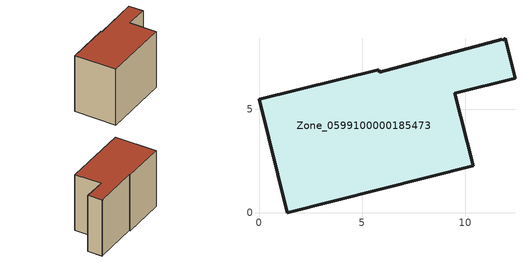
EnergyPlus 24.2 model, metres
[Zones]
Zone_0599100000185473
 floor ground (C_G): 5.79,6.92 5.83,6.79 11.79,8.4 11.81,8.36 11.93,8.44 12.41,6.5 9.5,5.78 10.38,2.26 1.37,0 0,5.48 z0
 wall outside (C_F): 0,5.48 1.37,0 10.38,2.26 9.5,5.78 12.41,6.5 11.93,8.44 11.81,8.36 11.79,8.4 5.83,6.79 5.79,6.92 0,5.48 z0:7.92
 roof outside (C_R): 5.83,6.79 5.79,6.92 0,5.48 1.37,0 10.38,2.26 9.5,5.78 12.41,6.5 11.93,8.44 11.81,8.36 11.79,8.4 z7.92
[BUILDING]
Pand.0599100000185473: North Axis=0; Terrain=City; Loads Convergence Tolerance Value=0.04; Temperature Convergence Tolerance Value=0.4; Solar Distribution=FullExterior; Maximum Number of Warmup Days=25; Minimum Number of Warmup Days=1
[Site:Location]
Rotterdam.The.Hague.AP_ZH_NLD Design_Conditions: Latitude=51.96; Longitude=4.45; Time Zone=1; Elevation=-4.5
[SITE:GROUNDTEMPERATURE:BUILDINGSURFACE]
18, 18, 18, 18, 18, 18, 18, 18, 18, 18, 18, 18
[MATERIAL] Thermal Absorptance=0.9; Solar Absorptance=0.7; Visible Absorptance=0.7
Name | Roughness | Thickness | Conductivity | Density | Specific Heat
G.TC.1975-1991 | MediumSmooth | 0.15 | 0.288461 | 540 | 1210
F.TC.1975-1991 | Rough | 0.3 | 0.230769 | 1920 | 840
R.TC.1975-1991 | MediumRough | 0.2 | 0.153846 | 1500 | 1000
[CONSTRUCTION]
C_G: G.TC.1975-1991
C_F: F.TC.1975-1991
C_R: R.TC.1975-1991
[ZONE]
Zone_0599100000185473: Type=1; Multiplier=1; Ceiling Height=Autocalculate; Volume=Autocalculate; Floor Area=autocalculate; Part of Total Floor Area=Yes
[ZONEINFILTRATION:DESIGNFLOWRATE]
Infil_Zone_0599100000185473: Zone or ZoneList or Space or SpaceList=Zone_0599100000185473; Schedule=AlwaysOn; Design Flow Rate Calculation Method=Flow/Area; Flow Rate per Floor Area=0.003; Constant Term Coefficient=1; Temperature Term Coefficient=0; Velocity Term Coefficient=0; Velocity Squared Term Coefficient=0
[HVACTEMPLATE:ZONE:IDEALLOADSAIRSYSTEM]
Zone_0599100000185473: Maximum Heating Supply Air Temperature=50; Minimum Cooling Supply Air Temperature=13; Maximum Heating Supply Air Humidity Ratio=0.0156; Minimum Cooling Supply Air Humidity Ratio=0.0077; Heating Limit=NoLimit; Cooling Limit=NoLimit; Dehumidification Control Type=ConstantSensibleHeatRatio; Cooling Sensible Heat Ratio=0.7; Dehumidification Setpoint=60; Humidification Control Type=None; Humidification Setpoint=30; Outdoor Air Method=None; Outdoor Air Flow Rate per Person=0.00944; Outdoor Air Flow Rate per Zone Floor Area=0; Outdoor Air Flow Rate per Zone=0; Demand Controlled Ventilation Type=None; Outdoor Air Economizer Type=NoEconomizer; Heat Recovery Type=None; Sensible Heat Recovery Effectiveness=0.7; Latent Heat Recovery Effectiveness=0.65
[ZONECONTROL:THERMOSTAT]
ThermostatControl_Zone_0599100000185473: Zone or ZoneList=Zone_0599100000185473; Control Type Schedule=DualSetpointControlType; Control 1=Thermostat_Zone_0599100000185473; Temperature Difference Between Cutout And Setpoint=0
[THERMOSTATSETPOINT:DUALSETPOINT]
Thermostat_Zone_0599100000185473: Heating Setpoint Temperature Schedule=HeatingSetpoint_Zone_0599100000185473; Cooling Setpoint Temperature Schedule=CoolingSetpoint_Zone_0599100000185473
[SCHEDULE:COMPACT]
HeatingSetpoint_Zone_0599100000185473: Through: 12/31, For: AllDays, Until: 24:00, 21
CoolingSetpoint_Zone_0599100000185473: Through: 12/31, For: AllDays, Until: 24:00, 24
DualSetpointControlType: Through: 12/31, For: AllDays, Until: 24:00, 4
AlwaysOn: Through: 12/31, For: AllDays, Until: 24:00, 1
